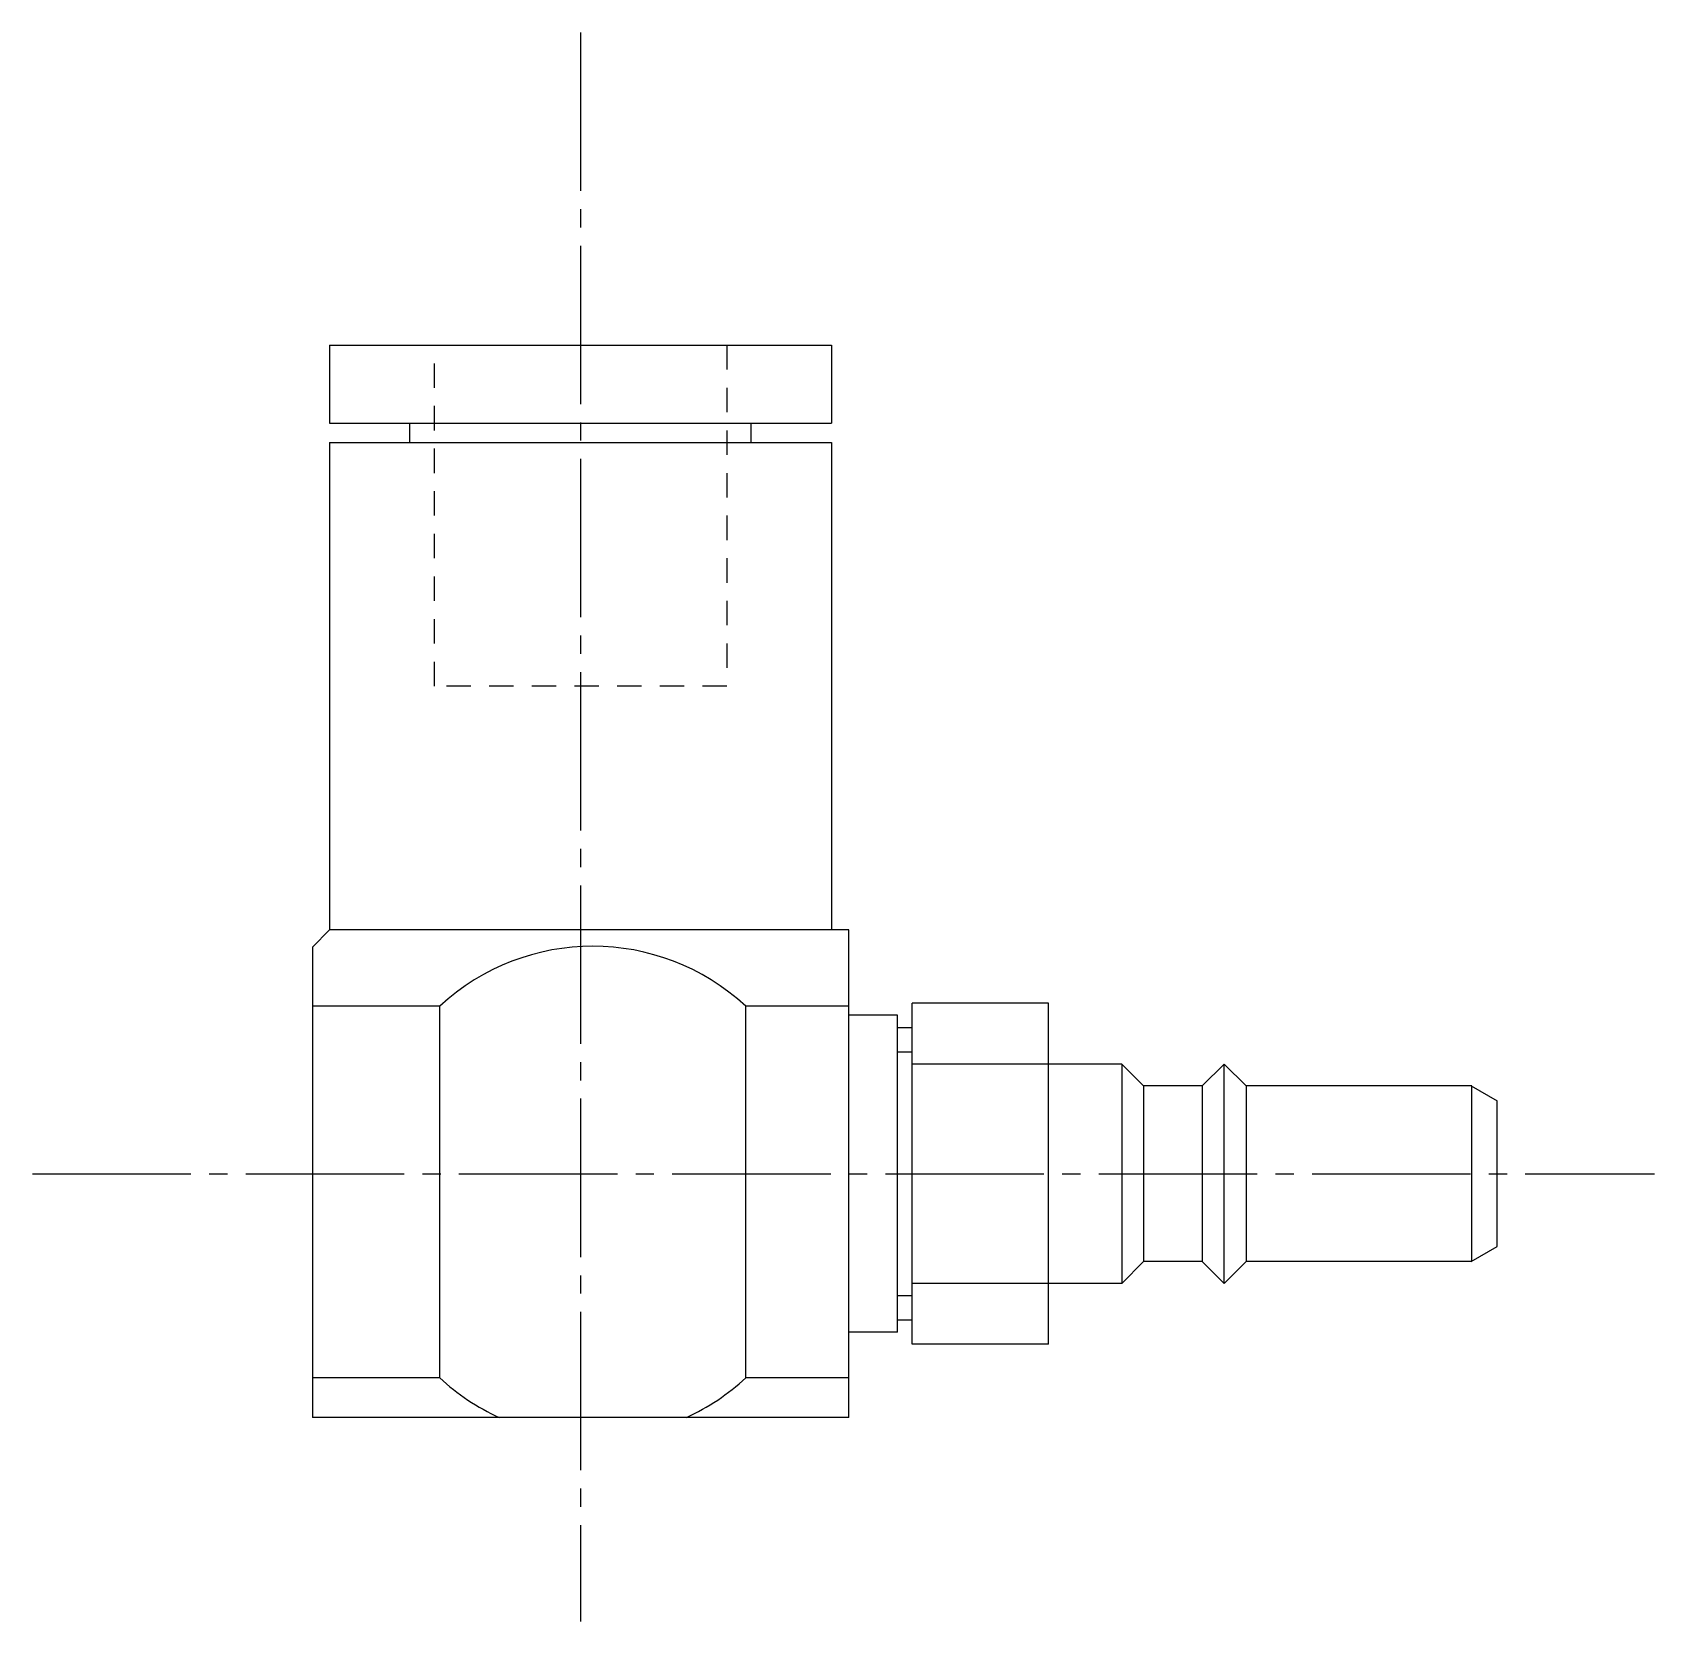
# Model space of a CAD drawing. Extents: x 10 to 162, y 10 to 134.
# Drawn here: x 128.63 to 161.9, y 101.71 to 134.31 of the extents above; entities outside this region: 2.
import ezdxf

# ---------------------------------------------------------------- set-up
doc = ezdxf.new("R2010")
doc.units = 0
doc.header["$LTSCALE"] = 0.25
doc.linetypes.add('CENTER', pattern=[17.5, 13, -1.5, 1.5, -1.5])
doc.linetypes.add('DASHED', pattern=[3.5, 2, -1.5])
doc.layers.get('0').update_dxf_attribs({"linetype": 'CONTINUOUS'})
doc.layers.add('CENTER', color=1, linetype='CENTER')

msp = doc.modelspace()

# ---------------------------------------------------------------- linework, layer by layer
at = {"linetype": 'CONTINUOUS'}
for p, q in [((134.723, 127.896), (145.023, 127.896)), ((134.723, 127.896), (134.723, 126.296)), ((145.023, 127.896), (145.023, 126.296)), ((134.723, 126.296), (145.023, 126.296)), ((136.373, 125.896), (136.373, 126.296)), ((143.373, 125.896), (143.373, 126.296)), ((134.723, 125.896), (134.723, 115.896)), ((134.723, 125.896), (145.023, 125.896)), ((145.023, 125.896), (145.023, 115.896)), ((134.373, 115.546), (134.723, 115.896)), ((145.373, 115.896), (134.723, 115.896)), ((145.373, 105.896), (145.373, 115.896)), ((134.373, 115.546), (134.373, 105.896)), ((146.373, 114.146), (145.373, 114.146)), ((146.373, 107.646), (146.373, 114.146)), ((149.473, 114.396), (146.673, 114.396)), ((146.673, 107.396), (146.673, 114.396)), ((149.473, 107.396), (149.473, 114.396)), ((146.373, 113.896), (146.673, 113.896)), ((150.973, 113.146), (146.673, 113.146)), ((150.973, 113.146), (151.423, 112.696)), ((150.973, 113.146), (150.973, 108.646)), ((152.623, 112.696), (153.073, 113.146)), ((153.523, 112.696), (153.073, 113.146)), ((153.073, 108.646), (153.073, 113.146)), ((151.423, 112.696), (151.423, 109.096)), ((152.623, 112.696), (151.423, 112.696)), ((151.423, 112.696), (151.423, 112.696)), ((152.623, 112.696), (152.623, 109.096)), ((158.153, 112.696), (153.523, 112.696)), ((153.523, 112.696), (153.523, 109.096)), ((158.139, 112.7), (158.673, 112.391)), ((158.153, 109.096), (158.153, 112.696)), ((158.673, 109.401), (158.673, 112.391)), ((158.139, 109.092), (158.673, 109.401)), ((150.973, 108.646), (151.423, 109.096)), ((151.423, 109.096), (151.423, 109.096)), ((152.623, 109.096), (151.423, 109.096)), ((152.623, 109.096), (153.073, 108.646)), ((153.523, 109.096), (153.073, 108.646)), ((158.153, 109.096), (153.523, 109.096)), ((150.973, 108.646), (146.673, 108.646)), ((146.373, 107.896), (146.673, 107.896)), ((146.373, 107.646), (145.373, 107.646)), ((149.473, 107.396), (146.673, 107.396)), ((145.373, 105.896), (134.373, 105.896))]:
    msp.add_line(p, q, dxfattribs=at)
at = {"color": 3, "linetype": 'DASHED'}
for p, q in [((136.873, 120.896), (136.873, 127.896)), ((142.873, 127.896), (142.873, 120.896)), ((142.873, 120.896), (136.873, 120.896))]:
    msp.add_line(p, q, dxfattribs=at)
for p, q in [((137.298, 127.896), (137.298, 127.896)), ((139.873, 127.896), (139.873, 127.896)), ((136.987, 114.332), (134.373, 114.332)), ((136.987, 106.706), (136.987, 114.332)), ((143.26, 106.706), (143.26, 114.332)), ((145.373, 114.332), (143.26, 114.332)), ((136.987, 106.706), (134.373, 106.706)), ((145.373, 106.706), (143.26, 106.706))]:
    msp.add_line(p, q)
at = {"color": 3, "linetype": 'CONTINUOUS'}
for p, q in [((146.373, 113.396), (146.673, 113.396)), ((146.373, 108.396), (146.673, 108.396))]:
    msp.add_line(p, q, dxfattribs=at)
for centre, start, end in [((140.123, 110.946), 47.1944, 132.8056), ((140.123, 110.092), 227.1944, 245.3813), ((140.123, 110.092), 294.6187, 312.8056)]:
    msp.add_arc(centre, 4.616, start, end)
at = {"layer": 'CENTER', "color": 1, "linetype": 'CENTER'}
for p, q in [((139.873, 134.31), (139.873, 101.707)), ((128.628, 110.896), (161.904, 110.896))]:
    msp.add_line(p, q, dxfattribs=at)

# ---------------------------------------------------------------- texts
for s, p in [('MCPCL6', (10, 25)), ('MCPCL06', (10, 10))]:
    msp.add_text(s, height=4).set_placement(p)

doc.saveas('drawing.dxf')
